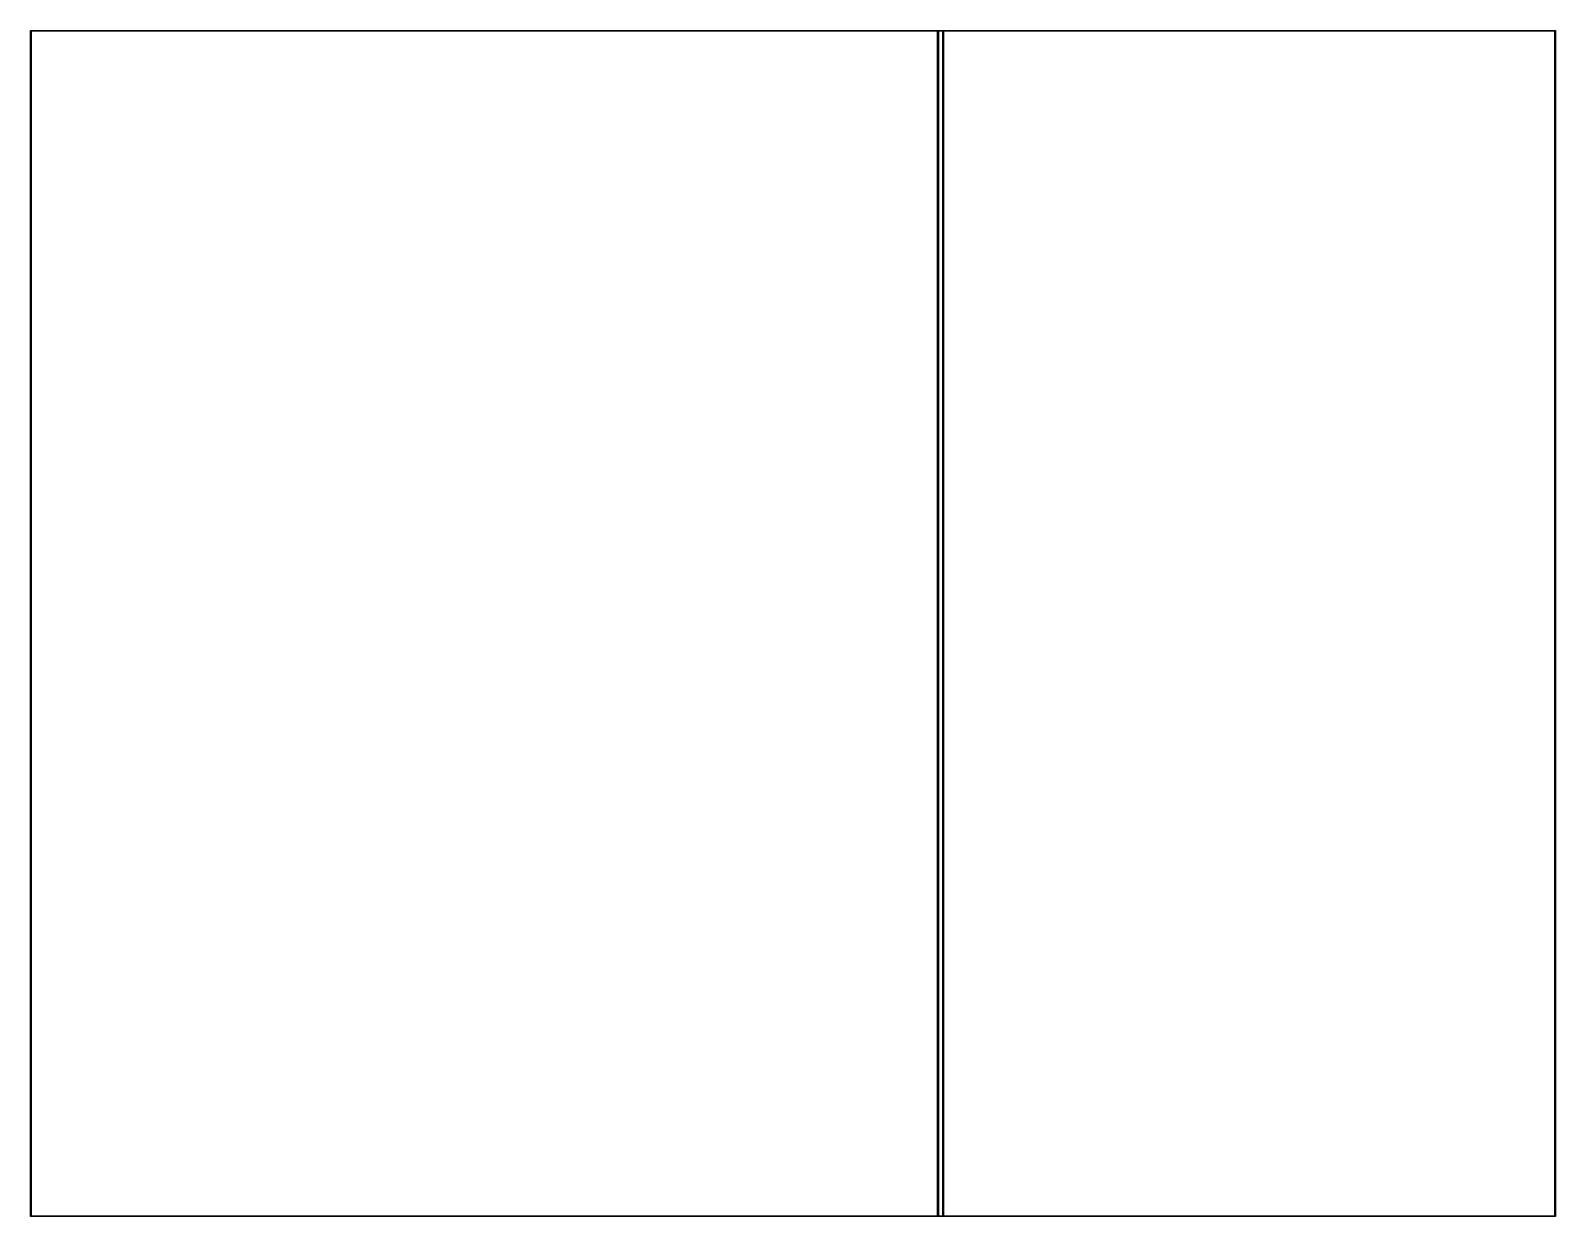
# Model space of a CAD drawing. Extents: x -0.01 to 3.95, y 0 to 3.08.
import ezdxf

# ---------------------------------------------------------------- set-up
doc = ezdxf.new("R2010")
doc.units = 0
doc.header["$MEASUREMENT"] = 0
doc.layers.add('BLACK', color=7, linetype='CONTINUOUS')

msp = doc.modelspace()

# ---------------------------------------------------------------- linework, layer by layer
at = {"layer": 'BLACK', "linetype": 'CONTINUOUS'}
for p, q in [((-0.0108, 3.0748), (-0.0105, 3.0755)), ((-0.0108, -0.0039), (-0.0108, 3.0748)), ((-0.0105, 3.0755), (-0.0098, 3.0758)), ((-0.0098, 3.0758), (3.949, 3.0758)), ((-0.0089, 3.0738), (-0.0089, -0.003)), ((2.3453, 3.0738), (-0.0089, 3.0738)), ((2.3453, -0.003), (2.3453, 3.0738)), ((2.3472, 3.0738), (2.3472, -0.003)), ((2.3589, 3.0738), (2.3472, 3.0738)), ((2.3589, -0.003), (2.3589, 3.0738)), ((2.3608, 3.0738), (2.3608, -0.003)), ((3.948, 3.0738), (2.3608, 3.0738)), ((3.948, -0.003), (3.948, 3.0738)), ((3.949, 3.0758), (3.9497, 3.0755)), ((3.9497, 3.0755), (3.95, 3.0748)), ((3.95, 3.0748), (3.95, -0.0039)), ((-0.0105, -0.0046), (-0.0108, -0.0039)), ((-0.0098, -0.0049), (-0.0105, -0.0046)), ((3.949, -0.0049), (-0.0098, -0.0049)), ((-0.0089, -0.003), (2.3453, -0.003)), ((2.3472, -0.003), (2.3589, -0.003)), ((2.3608, -0.003), (3.948, -0.003)), ((3.9497, -0.0046), (3.949, -0.0049)), ((3.95, -0.0039), (3.9497, -0.0046))]:
    msp.add_line(p, q, dxfattribs=at)

doc.saveas('drawing.dxf')
